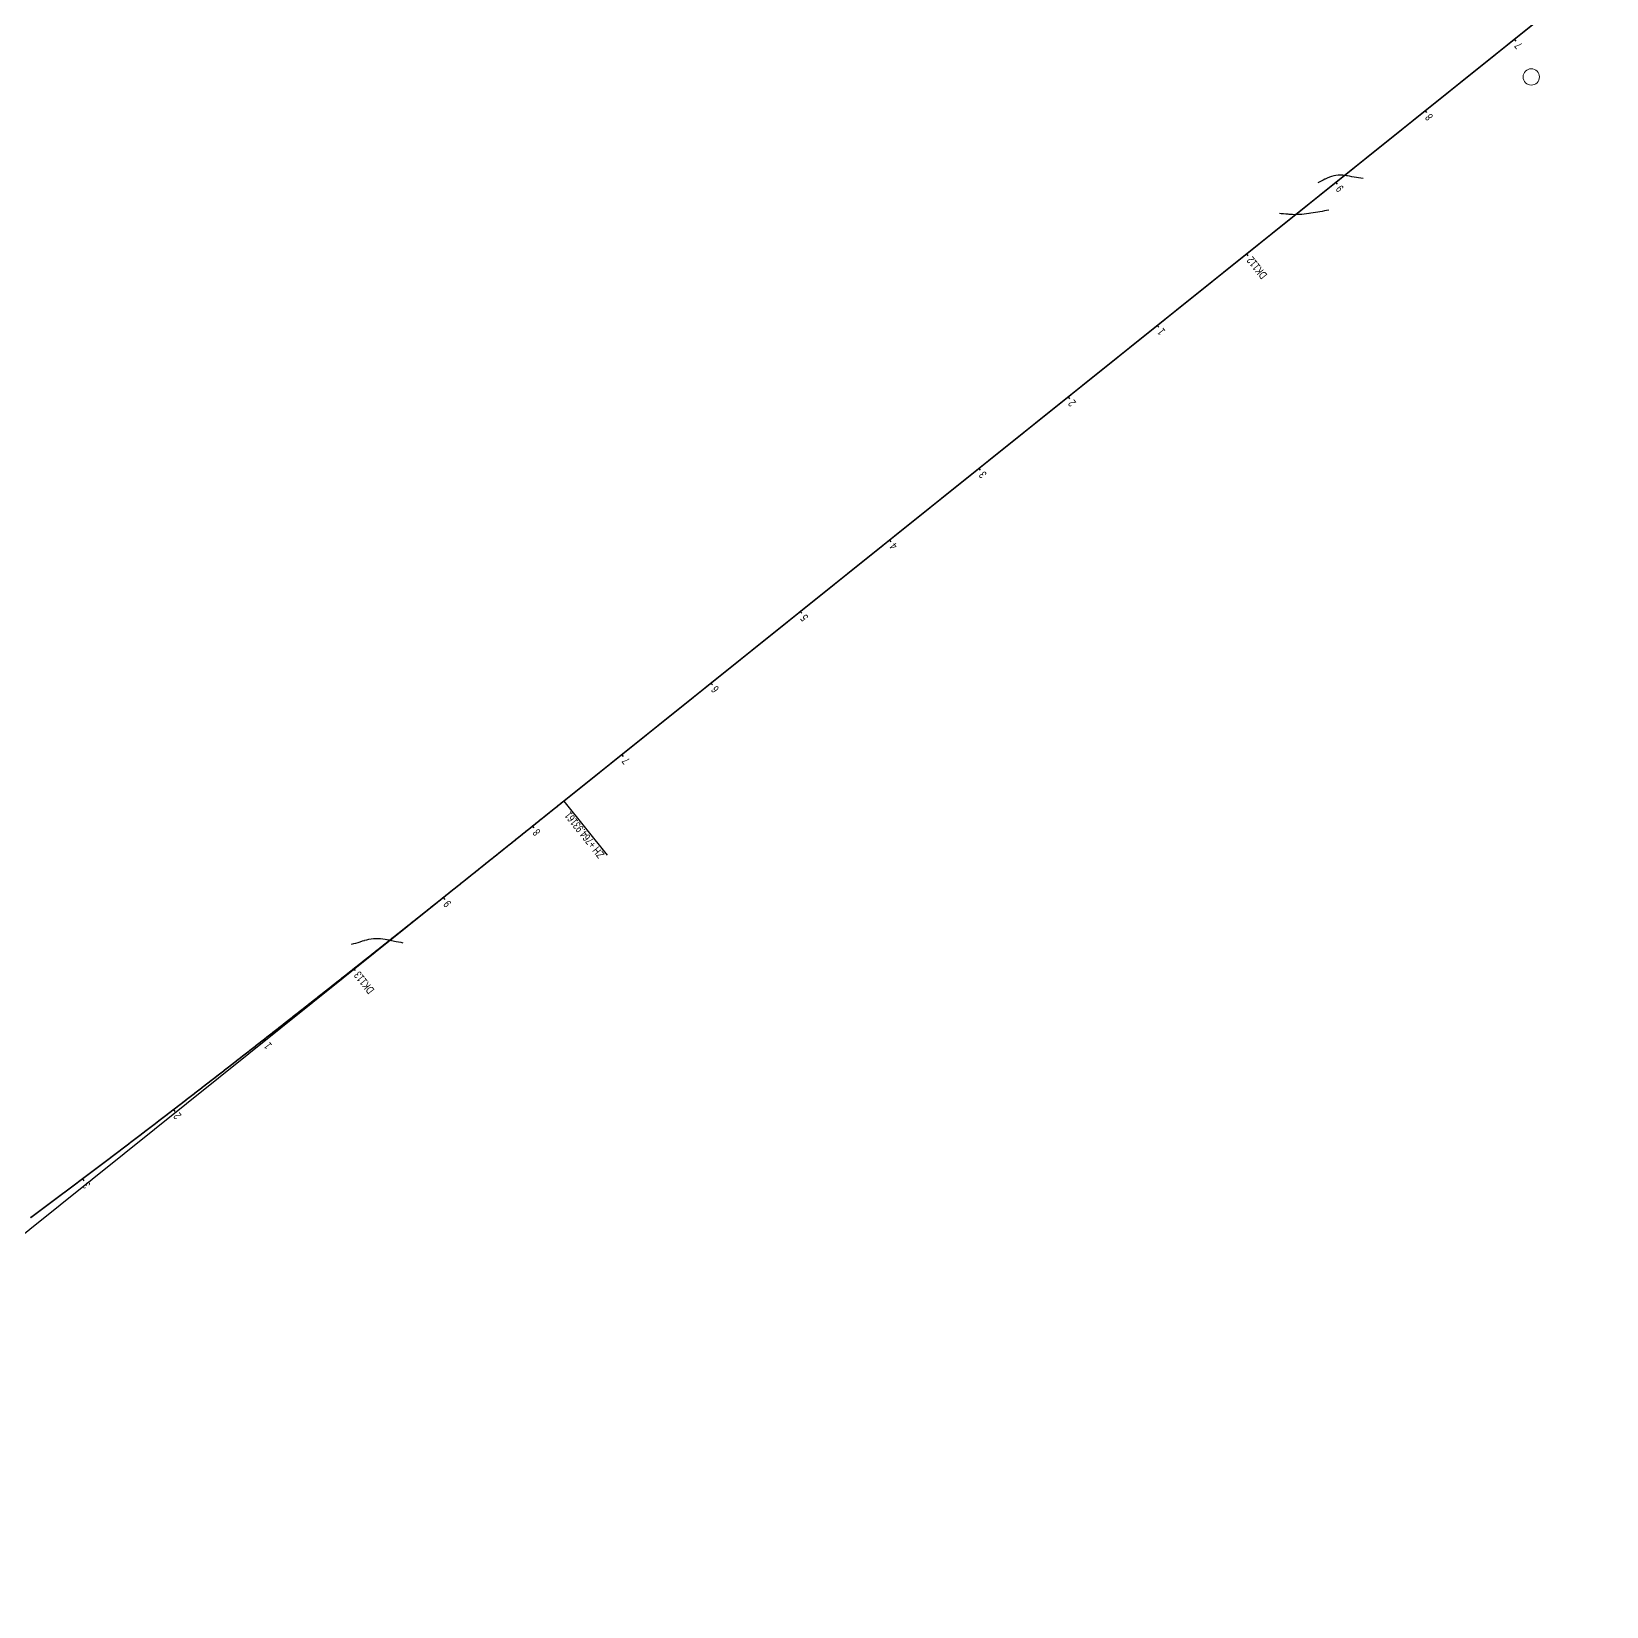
# Model space of a CAD drawing. Header units: millimetres. Extents: x 497834 to 621495, y 3353175 to 3430424.
# Drawn here: x 570771 to 572149, y 3393170 to 3394547 of the extents above; entities that cross this region are included whole.
import ezdxf

# ---------------------------------------------------------------- set-up
doc = ezdxf.new("R2010")
doc.units = ezdxf.units.MM
for name, color, linetype in [('DK改路中线', 7, 'Continuous'), ('dl3', 7, 'Continuous'), ('房屋圆', 7, 'Continuous'), ('沪乍杭打线-0.0-200.8段-施工系转设计系成果-2000坐标系-左线_中线_交点', 7, 'Continuous'), ('沪乍杭打线-0.0-200.8段-施工系转设计系成果-2000坐标系-左线_五大桩', 7, 'Continuous'), ('沪乍杭打线-0.0-200.8段-施工系转设计系成果-2000坐标系-左线_里程', 7, 'Continuous')]:
    doc.layers.add(name, color=color, linetype=linetype)
doc.styles.add('PM_LC', font='slromans.shx', dxfattribs={"width": 0.75, "bigfont": 'hztxt.shx'})
doc.styles.add('PM_QX', font='slromans.shx', dxfattribs={"width": 0.75, "bigfont": 'hztxt.shx'})

msp = doc.modelspace()

# ---------------------------------------------------------------- linework, layer by layer
at = {"layer": 'DK改路中线', "color": 3, "linetype": 'Continuous', "ltscale": 2, "flags": 128}
for points in [[(571935.8, 3394418.3), (571933.9, 3394418.6), (571931.9, 3394419), (571929.9, 3394419.3), (571928, 3394419.7), (571926, 3394420), (571924, 3394420.4), (571922.1, 3394420.7), (571921.7, 3394420.8, 0.168037), (571920.1, 3394421.1), (571918.1, 3394421.2), (571916.1, 3394421.3), (571914.1, 3394421.2), (571912.1, 3394421), (571910.1, 3394420.6), (571908.2, 3394420.1), (571906.3, 3394419.5), (571904.4, 3394418.8), (571902.6, 3394417.9), (571902.3, 3394417.8), (571900.9, 3394417), (571899.1, 3394416), (571897.3, 3394415.1), (571896.2, 3394414.5)], [(571905.9, 3394390.7), (571903.9, 3394390.3), (571902, 3394390), (571900, 3394389.7), (571898, 3394389.3), (571896.1, 3394389), (571894.1, 3394388.7), (571892.1, 3394388.3), (571890.1, 3394388), (571888.6, 3394387.7, -0.062645), (571888.2, 3394387.7), (571886.2, 3394387.4), (571884.2, 3394387.1), (571882.2, 3394386.9), (571880.2, 3394386.8), (571878.2, 3394386.8), (571876.2, 3394386.7), (571874.2, 3394386.8), (571872.2, 3394386.9), (571871.1, 3394387), (571870.2, 3394387.1), (571868.2, 3394387.2), (571866.2, 3394387.4), (571864.2, 3394387.6), (571862.8, 3394387.7)], [(571051.1, 3393748.8), (571053, 3393749.4), (571054.9, 3393749.9), (571056.8, 3393750.5), (571058.7, 3393751.1), (571060.6, 3393751.7), (571062.2, 3393752.2, -0.126807), (571062.6, 3393752.3), (571064.5, 3393752.8), (571066.4, 3393753.2), (571068.4, 3393753.5), (571070.4, 3393753.8), (571072.4, 3393753.9), (571074.4, 3393753.9), (571076.4, 3393753.8), (571078.4, 3393753.7), (571080.4, 3393753.4), (571082.1, 3393753.1), (571082.3, 3393753), (571084.3, 3393752.6), (571086.2, 3393752.2), (571090.2, 3393751.4), (571092.1, 3393751), (571094.1, 3393750.6), (571096, 3393750.2)]]:
    msp.add_lwpolyline(points, format="xyb", dxfattribs=at)
at = {"layer": 'dl3', "color": 3, "linetype": 'Continuous', "ltscale": 2, "const_width": 1.4, "flags": 128}
msp.add_lwpolyline([(572148, 3394604.1), (571236.8, 3393874), (571236, 3393873.4), (571235.2, 3393872.8), (571234.5, 3393872.2), (571233.7, 3393871.5), (571232.9, 3393870.9), (571232.1, 3393870.3), (571231.3, 3393869.7), (571230.6, 3393869), (571229.8, 3393868.4), (571229, 3393867.8), (571228.2, 3393867.2), (571227.4, 3393866.5), (571226.7, 3393865.9), (571225.9, 3393865.3), (571225.1, 3393864.7), (571224.3, 3393864), (571223.5, 3393863.4), (571222.8, 3393862.8), (571222, 3393862.2), (571221.2, 3393861.5), (571220.4, 3393860.9), (571219.6, 3393860.3), (571218.9, 3393859.7), (571218.1, 3393859), (571217.3, 3393858.4), (571216.5, 3393857.8), (571215.7, 3393857.2), (571215, 3393856.5), (571214.2, 3393855.9), (571213.4, 3393855.3), (571212.6, 3393854.7), (571211.8, 3393854), (571211.1, 3393853.4), (571210.3, 3393852.8), (571209.5, 3393852.2), (571208.7, 3393851.5), (571207.9, 3393850.9), (571207.2, 3393850.3), (571206.4, 3393849.6), (571205.6, 3393849), (571204.8, 3393848.4), (571204, 3393847.8), (571203.3, 3393847.1), (571202.5, 3393846.5), (571201.7, 3393845.9), (571200.9, 3393845.3), (571200.1, 3393844.6), (571199.3, 3393844), (571198.6, 3393843.4), (571197.8, 3393842.8), (571197, 3393842.1), (571196.2, 3393841.5), (571195.4, 3393840.9), (571194.7, 3393840.3), (571193.9, 3393839.6), (571193.1, 3393839), (571192.3, 3393838.4), (571191.5, 3393837.8), (571190.8, 3393837.1), (571190, 3393836.5), (571189.2, 3393835.9), (571188.4, 3393835.3), (571187.6, 3393834.6), (571186.9, 3393834), (571186.1, 3393833.4), (571185.3, 3393832.8), (571184.5, 3393832.1), (571183.7, 3393831.5), (571183, 3393830.9), (571182.2, 3393830.3), (571181.4, 3393829.6), (571180.6, 3393829), (571179.8, 3393828.4), (571179.1, 3393827.8), (571178.3, 3393827.1), (571177.5, 3393826.5), (571176.7, 3393825.9), (571175.9, 3393825.3), (571175.1, 3393824.6), (571174.4, 3393824), (571173.6, 3393823.4), (571172.8, 3393822.8), (571172, 3393822.2), (571171.2, 3393821.5), (571170.5, 3393820.9), (571169.7, 3393820.3), (571168.9, 3393819.7), (571168.1, 3393819), (571167.3, 3393818.4), (571166.6, 3393817.8), (571165.8, 3393817.2), (571165, 3393816.5), (571164.2, 3393815.9), (571163.4, 3393815.3), (571162.7, 3393814.7), (571161.9, 3393814), (571161.1, 3393813.4), (571160.3, 3393812.8), (571159.5, 3393812.2), (571158.8, 3393811.5), (571158, 3393810.9), (571157.2, 3393810.3), (571156.4, 3393809.7), (571155.6, 3393809), (571154.8, 3393808.4), (571154.1, 3393807.8), (571153.3, 3393807.2), (571152.5, 3393806.5), (571151.7, 3393805.9), (571150.9, 3393805.3), (571150.2, 3393804.7), (571149.4, 3393804), (571148.6, 3393803.4), (571147.8, 3393802.8), (571147, 3393802.2), (571146.3, 3393801.5), (571145.5, 3393800.9), (571144.7, 3393800.3), (571143.9, 3393799.7), (571143.1, 3393799), (571142.3, 3393798.4), (571141.6, 3393797.8), (571140.8, 3393797.2), (571140, 3393796.6), (571139.2, 3393795.9), (571138.4, 3393795.3), (571137.7, 3393794.7), (571136.9, 3393794.1), (571136.1, 3393793.4), (571135.3, 3393792.8), (571134.5, 3393792.2), (571133.7, 3393791.6), (571133, 3393790.9), (571132.2, 3393790.3), (571131.4, 3393789.7), (571130.6, 3393789.1), (571129.8, 3393788.4), (571129.1, 3393787.8), (571128.3, 3393787.2), (571127.5, 3393786.6), (571126.7, 3393785.9), (571125.9, 3393785.3), (571125.2, 3393784.7), (571124.4, 3393784.1), (571123.6, 3393783.5), (571122.8, 3393782.8), (571122, 3393782.2), (571121.2, 3393781.6), (571120.5, 3393781), (571119.7, 3393780.3), (571118.9, 3393779.7), (571118.1, 3393779.1), (571117.3, 3393778.5), (571116.6, 3393777.8), (571115.8, 3393777.2), (571115, 3393776.6), (571114.2, 3393776), (571113.4, 3393775.3), (571112.6, 3393774.7), (571111.9, 3393774.1), (571111.1, 3393773.5), (571110.3, 3393772.9), (571109.5, 3393772.2), (571108.7, 3393771.6), (571107.9, 3393771), (571107.2, 3393770.4), (571106.4, 3393769.7), (571105.6, 3393769.1), (571104.8, 3393768.5), (571104, 3393767.9), (571103.3, 3393767.2), (571102.5, 3393766.6), (571101.7, 3393766), (571100.9, 3393765.4), (571100.1, 3393764.8), (571099.3, 3393764.1), (571098.6, 3393763.5), (571097.8, 3393762.9), (571097, 3393762.3), (571096.2, 3393761.6), (571095.4, 3393761), (571094.6, 3393760.4), (571093.9, 3393759.8), (571093.1, 3393759.2), (571092.3, 3393758.5), (571091.5, 3393757.9), (571090.7, 3393757.3), (571090, 3393756.7), (571089.2, 3393756), (571088.4, 3393755.4), (571087.6, 3393754.8), (571086.8, 3393754.2), (571086, 3393753.6), (571085.3, 3393752.9), (571084.5, 3393752.3), (571083.7, 3393751.7), (571082.9, 3393751.1), (571082.1, 3393750.4), (571081.3, 3393749.8), (571080.6, 3393749.2), (571079.8, 3393748.6), (571079, 3393748), (571078.2, 3393747.3), (571077.4, 3393746.7), (571076.6, 3393746.1), (571075.9, 3393745.5), (571075.1, 3393744.8), (571074.3, 3393744.2), (571073.5, 3393743.6), (571072.7, 3393743), (571071.9, 3393742.4), (571071.2, 3393741.7), (571070.4, 3393741.1), (571069.6, 3393740.5), (571068.8, 3393739.9), (571068, 3393739.2), (571067.2, 3393738.6), (571066.5, 3393738), (571065.7, 3393737.4), (571064.9, 3393736.8), (571064.1, 3393736.1), (571063.3, 3393735.5), (571062.5, 3393734.9), (571061.8, 3393734.3), (571061, 3393733.7), (571060.2, 3393733), (571059.4, 3393732.4), (571058.6, 3393731.8), (571057.8, 3393731.2), (571057.1, 3393730.6), (571056.3, 3393729.9), (571055.5, 3393729.3), (571054.7, 3393728.7), (571053.9, 3393728.1), (571053.1, 3393727.4), (571052.3, 3393726.8), (571051.6, 3393726.2), (571050.8, 3393725.6), (571050, 3393725), (571049.2, 3393724.3), (571048.4, 3393723.7), (571047.6, 3393723.1), (571046.9, 3393722.5), (571046.1, 3393721.9), (571045.3, 3393721.2), (571044.5, 3393720.6), (571043.7, 3393720), (571042.9, 3393719.4), (571042.2, 3393718.8), (571041.4, 3393718.1), (571040.6, 3393717.5), (571039.8, 3393716.9), (571039, 3393716.3), (571038.2, 3393715.7), (571037.4, 3393715), (571036.7, 3393714.4), (571035.9, 3393713.8), (571035.1, 3393713.2), (571034.3, 3393712.6), (571033.5, 3393711.9), (571032.7, 3393711.3), (571032, 3393710.7), (571031.2, 3393710.1), (571030.4, 3393709.5), (571029.6, 3393708.8), (571028.8, 3393708.2), (571028, 3393707.6), (571027.2, 3393707), (571026.5, 3393706.4), (571025.7, 3393705.7), (571024.9, 3393705.1), (571024.1, 3393704.5), (571023.3, 3393703.9), (571022.5, 3393703.3), (571021.7, 3393702.7), (571021, 3393702), (571020.2, 3393701.4), (571019.4, 3393700.8), (571018.6, 3393700.2), (571017.8, 3393699.6), (571017, 3393698.9), (571016.2, 3393698.3), (571015.5, 3393697.7), (571014.7, 3393697.1), (571013.9, 3393696.5), (571013.1, 3393695.8), (571012.3, 3393695.2), (571011.5, 3393694.6), (571010.7, 3393694), (571010, 3393693.4), (571009.2, 3393692.8), (571008.4, 3393692.1), (571007.6, 3393691.5), (571006.8, 3393690.9), (571006, 3393690.3), (571005.2, 3393689.7), (571004.5, 3393689), (571003.7, 3393688.4), (571002.9, 3393687.8), (571002.1, 3393687.2), (571001.3, 3393686.6), (571000.5, 3393686), (570999.7, 3393685.3), (570999, 3393684.7), (570998.2, 3393684.1), (570997.4, 3393683.5), (570996.6, 3393682.9), (570995.8, 3393682.3), (570995, 3393681.6), (570994.2, 3393681), (570993.4, 3393680.4), (570992.7, 3393679.8), (570991.9, 3393679.2), (570991.1, 3393678.5), (570990.3, 3393677.9), (570989.5, 3393677.3), (570988.7, 3393676.7), (570987.9, 3393676.1), (570987.2, 3393675.5), (570986.4, 3393674.8), (570985.6, 3393674.2), (570984.8, 3393673.6), (570984, 3393673), (570983.2, 3393672.4), (570982.4, 3393671.8), (570981.6, 3393671.1), (570980.9, 3393670.5), (570980.1, 3393669.9), (570979.3, 3393669.3), (570978.5, 3393668.7), (570977.7, 3393668.1), (570976.9, 3393667.5), (570976.1, 3393666.8), (570975.3, 3393666.2), (570974.6, 3393665.6), (570973.8, 3393665), (570973, 3393664.4), (570972.2, 3393663.8), (570971.4, 3393663.1), (570970.6, 3393662.5), (570969.8, 3393661.9), (570969, 3393661.3), (570968.2, 3393660.7), (570967.5, 3393660.1), (570966.7, 3393659.4), (570965.9, 3393658.8), (570965.1, 3393658.2), (570964.3, 3393657.6), (570963.5, 3393657), (570962.7, 3393656.4), (570961.9, 3393655.8), (570961.2, 3393655.1), (570960.4, 3393654.5), (570959.6, 3393653.9), (570958.8, 3393653.3), (570958, 3393652.7), (570957.2, 3393652.1), (570956.4, 3393651.5), (570955.6, 3393650.8), (570954.8, 3393650.2), (570954.1, 3393649.6), (570953.3, 3393649), (570952.5, 3393648.4), (570951.7, 3393647.8), (570950.9, 3393647.2), (570950.1, 3393646.5), (570949.3, 3393645.9), (570948.5, 3393645.3), (570947.7, 3393644.7), (570947, 3393644.1), (570946.2, 3393643.5), (570945.4, 3393642.9), (570944.6, 3393642.2), (570943.8, 3393641.6), (570943, 3393641), (570942.2, 3393640.4), (570941.4, 3393639.8), (570940.6, 3393639.2), (570939.8, 3393638.6), (570939.1, 3393637.9), (570938.3, 3393637.3), (570937.5, 3393636.7), (570936.7, 3393636.1), (570935.9, 3393635.5), (570935.1, 3393634.9), (570934.3, 3393634.3), (570933.5, 3393633.7), (570932.7, 3393633), (570931.9, 3393632.4), (570931.2, 3393631.8), (570930.4, 3393631.2), (570929.6, 3393630.6), (570928.8, 3393630), (570928, 3393629.4), (570927.2, 3393628.8), (570926.4, 3393628.1), (570925.6, 3393627.5), (570924.8, 3393626.9), (570924, 3393626.3), (570923.2, 3393625.7), (570922.5, 3393625.1), (570921.7, 3393624.5), (570920.9, 3393623.9), (570920.1, 3393623.2), (570919.3, 3393622.6), (570918.5, 3393622), (570917.7, 3393621.4), (570916.9, 3393620.8), (570916.1, 3393620.2), (570915.3, 3393619.6), (570914.5, 3393619), (570913.8, 3393618.4), (570913, 3393617.7), (570912.2, 3393617.1), (570911.4, 3393616.5), (570910.6, 3393615.9), (570909.8, 3393615.3), (570909, 3393614.7), (570908.2, 3393614.1), (570907.4, 3393613.5), (570906.6, 3393612.9), (570905.8, 3393612.2), (570905, 3393611.6), (570904.2, 3393611), (570903.5, 3393610.4), (570902.7, 3393609.8), (570901.9, 3393609.2), (570901.1, 3393608.6), (570900.3, 3393608), (570899.5, 3393607.4), (570898.7, 3393606.8), (570897.9, 3393606.1), (570897.1, 3393605.5), (570896.3, 3393604.9), (570895.5, 3393604.3), (570894.7, 3393603.7), (570893.9, 3393603.1), (570893.2, 3393602.5), (570892.4, 3393601.9), (570891.6, 3393601.3), (570890.8, 3393600.7), (570890, 3393600.1), (570889.2, 3393599.4), (570888.4, 3393598.8), (570887.6, 3393598.2), (570886.8, 3393597.6), (570886, 3393597), (570885.2, 3393596.4), (570884.4, 3393595.8), (570883.6, 3393595.2), (570882.8, 3393594.6), (570882, 3393594), (570881.3, 3393593.4), (570880.5, 3393592.8), (570879.7, 3393592.1), (570878.9, 3393591.5), (570878.1, 3393590.9), (570877.3, 3393590.3), (570876.5, 3393589.7), (570875.7, 3393589.1), (570874.9, 3393588.5), (570874.1, 3393587.9), (570873.3, 3393587.3), (570872.5, 3393586.7), (570871.7, 3393586.1), (570870.9, 3393585.5), (570870.1, 3393584.9), (570869.3, 3393584.2), (570868.5, 3393583.6), (570867.7, 3393583), (570867, 3393582.4), (570866.2, 3393581.8), (570865.4, 3393581.2), (570864.6, 3393580.6), (570863.8, 3393580), (570863, 3393579.4), (570862.2, 3393578.8), (570861.4, 3393578.2), (570860.6, 3393577.6), (570859.8, 3393577), (570859, 3393576.4), (570858.2, 3393575.8), (570857.4, 3393575.2), (570856.6, 3393574.5), (570855.8, 3393573.9), (570855, 3393573.3), (570854.2, 3393572.7), (570853.4, 3393572.1), (570852.6, 3393571.5), (570851.8, 3393570.9), (570851, 3393570.3), (570850.2, 3393569.7), (570849.4, 3393569.1), (570848.7, 3393568.5), (570847.9, 3393567.9), (570847.1, 3393567.3), (570846.3, 3393566.7), (570845.5, 3393566.1), (570844.7, 3393565.5), (570843.9, 3393564.9), (570843.1, 3393564.3), (570842.3, 3393563.7), (570841.5, 3393563.1), (570840.7, 3393562.5), (570839.9, 3393561.8), (570839.1, 3393561.2), (570838.3, 3393560.6), (570837.5, 3393560), (570836.7, 3393559.4), (570835.9, 3393558.8), (570835.1, 3393558.2), (570834.3, 3393557.6), (570833.5, 3393557), (570832.7, 3393556.4), (570831.9, 3393555.8), (570831.1, 3393555.2), (570830.3, 3393554.6), (570829.5, 3393554), (570828.7, 3393553.4), (570827.9, 3393552.8), (570827.1, 3393552.2), (570826.3, 3393551.6), (570825.5, 3393551), (570824.7, 3393550.4), (570823.9, 3393549.8), (570823.1, 3393549.2), (570822.3, 3393548.6), (570821.5, 3393548), (570820.7, 3393547.4), (570819.9, 3393546.8), (570819.1, 3393546.2), (570818.3, 3393545.6), (570817.5, 3393545), (570816.7, 3393544.4), (570815.9, 3393543.8), (570815.1, 3393543.2), (570814.3, 3393542.6), (570813.5, 3393542), (570812.7, 3393541.4), (570811.9, 3393540.8), (570811.2, 3393540.2), (570810.4, 3393539.6), (570809.6, 3393539), (570808.8, 3393538.4), (570808, 3393537.8), (570807.2, 3393537.2), (570806.4, 3393536.6), (570805.6, 3393536), (570804.8, 3393535.4), (570804, 3393534.8), (570803.2, 3393534.2), (570802.4, 3393533.6), (570801.6, 3393533), (570800.8, 3393532.4), (570800, 3393531.8), (570799.1, 3393531.2), (570798.3, 3393530.6), (570797.5, 3393530), (570796.7, 3393529.4), (570795.9, 3393528.8), (570795.1, 3393528.2), (570794.3, 3393527.6), (570793.5, 3393527), (570792.7, 3393526.4), (570791.9, 3393525.8), (570791.1, 3393525.2), (570790.3, 3393524.6), (570789.5, 3393524), (570788.7, 3393523.4), (570787.9, 3393522.8), (570787.1, 3393522.2), (570786.3, 3393521.6), (570785.5, 3393521), (570784.7, 3393520.4), (570783.9, 3393519.8), (570783.1, 3393519.2), (570782.3, 3393518.6), (570781.5, 3393518), (570780.7, 3393517.4), (570779.9, 3393516.8), (570779.1, 3393516.2), (570778.3, 3393515.6), (570777.5, 3393515), (570776.7, 3393514.4), (570775.9, 3393513.8), (570775.1, 3393513.2), (570774.3, 3393512.6), (570773.5, 3393512), (570772.7, 3393511.4), (570771.9, 3393510.8), (570771.1, 3393510.3), (570770.3, 3393509.7)], dxfattribs=at)
at = {"layer": '房屋圆', "lineweight": 0}
msp.add_circle((572082.9, 3394507.2), 7.16, dxfattribs=at)
at = {"layer": '沪乍杭打线-0.0-200.8段-施工系转设计系成果-2000坐标系-左线_中线_交点', "color": 6, "linetype": 'Continuous', "ltscale": 2}
msp.add_line((571236.8, 3393874), (570357.9, 3393169.8), dxfattribs=at)
at = {"layer": '沪乍杭打线-0.0-200.8段-施工系转设计系成果-2000坐标系-左线_五大桩', "color": 5, "linetype": 'Continuous', "ltscale": 2}
msp.add_line((571236.8, 3393874), (571274.7, 3393826.7), dxfattribs=at)
at = {"layer": '沪乍杭打线-0.0-200.8段-施工系转设计系成果-2000坐标系-左线_里程', "color": 5, "linetype": 'Continuous', "ltscale": 2}
for p, q in [((572068, 3394540.1), (572069.3, 3394538.5)), ((571990, 3394477.5), (571991.2, 3394476)), ((571911.9, 3394415), (571913.2, 3394413.4)), ((571833.9, 3394352.4), (571835.1, 3394350.9)), ((571755.8, 3394289.9), (571757.1, 3394288.3)), ((571677.8, 3394227.4), (571679, 3394225.8)), ((571599.7, 3394164.8), (571601, 3394163.3)), ((571521.6, 3394102.3), (571522.9, 3394100.7)), ((571443.6, 3394039.7), (571444.8, 3394038.2)), ((571365.5, 3393977.2), (571366.8, 3393975.6)), ((571287.5, 3393914.6), (571288.7, 3393913.1)), ((571209.4, 3393852.1), (571210.7, 3393850.5)), ((571131.4, 3393789.6), (571132.6, 3393788.1)), ((571053.1, 3393727.4), (571054.3, 3393725.8)), ((570974.5, 3393665.6), (570975.7, 3393664)), ((570895.5, 3393604.3), (570896.7, 3393602.7)), ((570815.9, 3393543.7), (570817.1, 3393542.1))]:
    msp.add_line(p, q, dxfattribs=at)

# ---------------------------------------------------------------- texts
at = {"layer": '沪乍杭打线-0.0-200.8段-施工系转设计系成果-2000坐标系-左线_五大桩', "color": 5, "style": 'PM_QX', "width": 0.75}
msp.add_text('ZH +764.93161', height=7, rotation=128.7046, dxfattribs=at).set_placement((571272.7, 3393827.6))
at = {"layer": '沪乍杭打线-0.0-200.8段-施工系转设计系成果-2000坐标系-左线_里程', "color": 2, "style": 'PM_LC', "width": 0.75}
for s, rotation, p in [('7', 128.7046, (572075.5, 3394535.3)), ('8', 128.7046, (571997.4, 3394472.7)), ('9', 128.7046, (571919.3, 3394410.2)), ('DK112', 128.7046, (571852.4, 3394334.1)), ('1', 128.7046, (571763.2, 3394285.1)), ('2', 128.7046, (571685.2, 3394222.6)), ('3', 128.7046, (571607.1, 3394160)), ('4', 128.7046, (571529.1, 3394097.5)), ('5', 128.7046, (571451, 3394034.9)), ('6', 128.7046, (571373, 3393972.4)), ('7', 128.7046, (571294.9, 3393909.8)), ('8', 128.6971, (571216.9, 3393847.3)), ('9', 128.5933, (571138.8, 3393784.8)), ('DK113', 128.3673, (571071.5, 3393709)), ('1', 128.0193, (570981.9, 3393660.7)), ('2', 127.5492, (570902.8, 3393599.3)), ('3', 126.9571, (570823.2, 3393538.7))]:
    msp.add_text(s, height=7, rotation=rotation, dxfattribs=at).set_placement(p)

doc.saveas('drawing.dxf')
